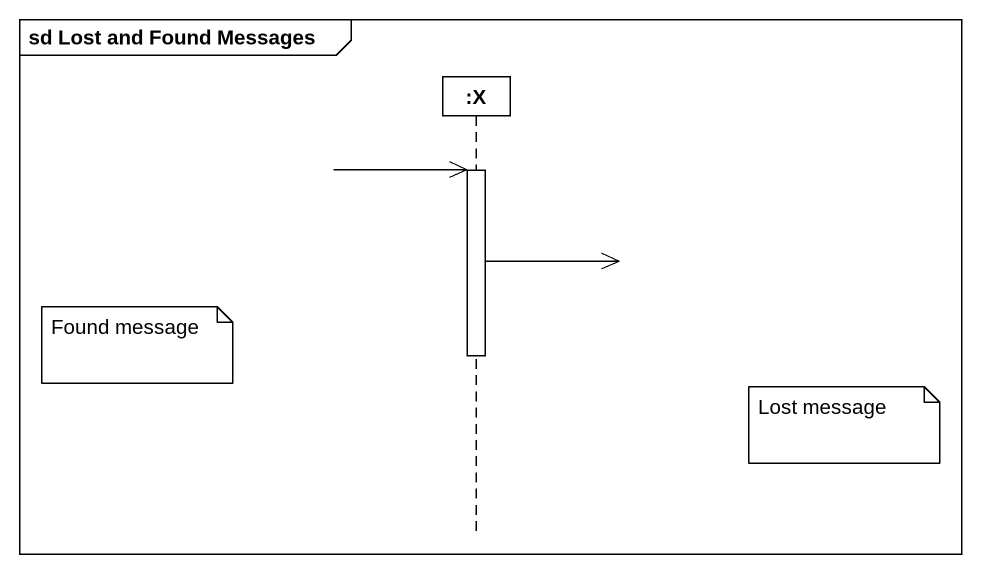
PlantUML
@startuml
mainframe sd Lost and Found Messages
hide footbox
participant ":X" as X_

X_ ->> X_
activate X_
X_ ->> X_
note left of X_ : Found message
deactivate X_
note right of X_ : Lost message
@enduml
